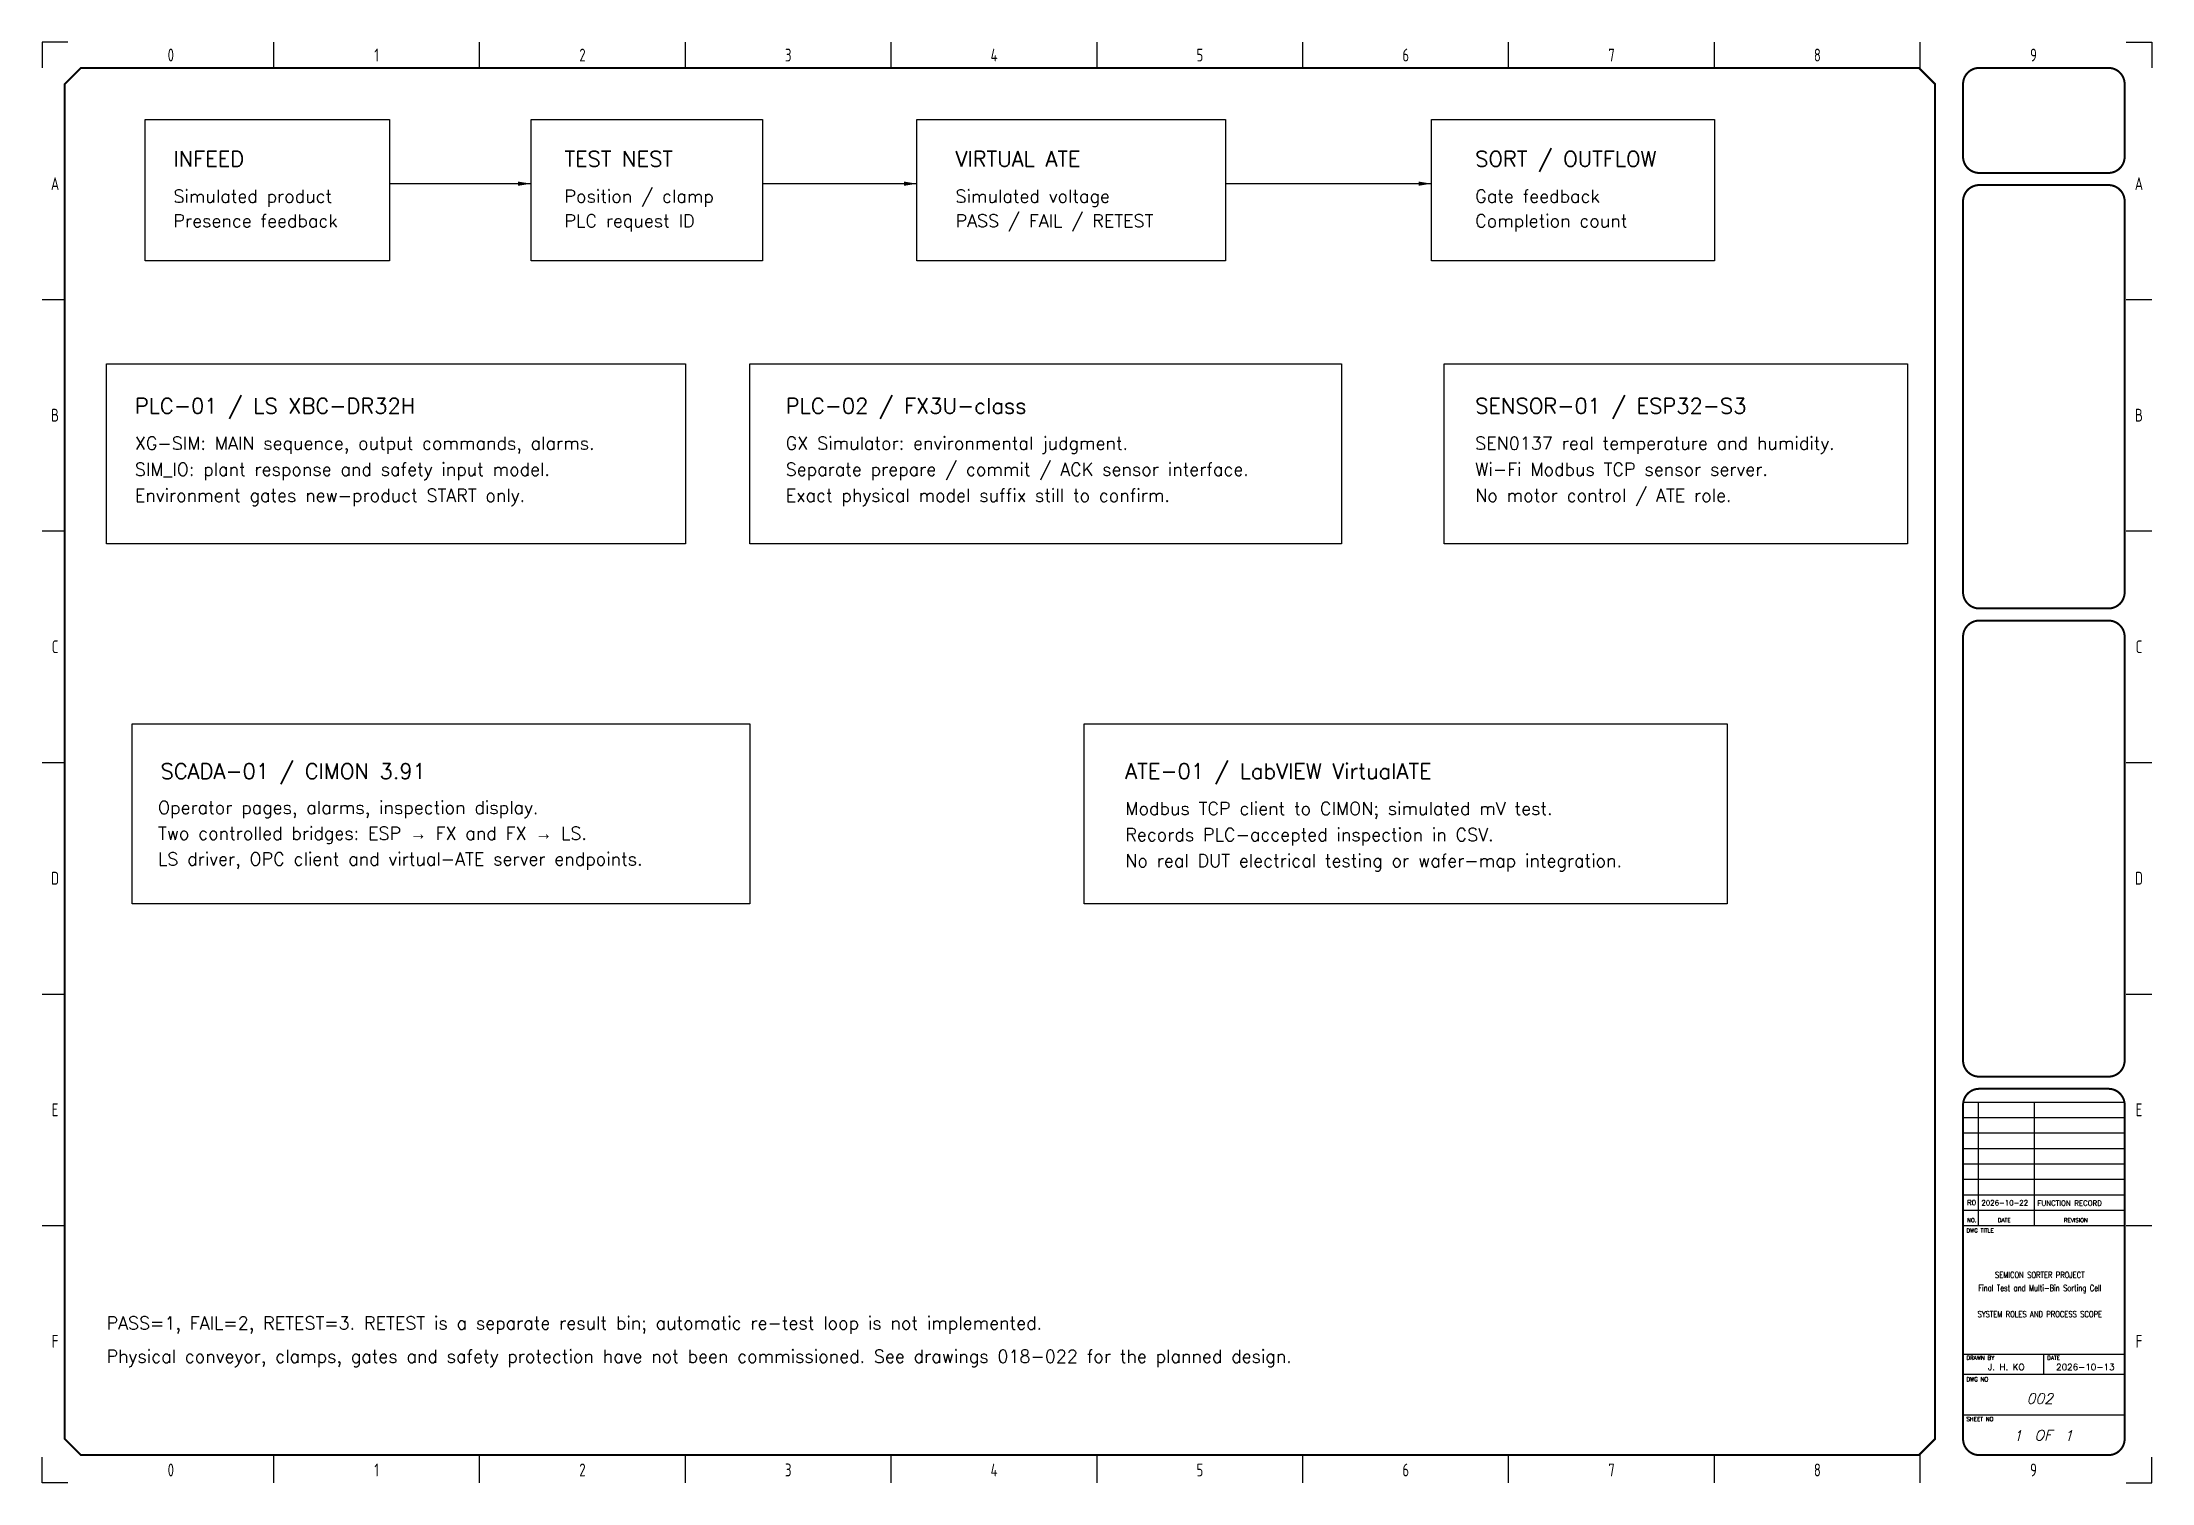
# Model space of a CAD drawing. Extents: x 5 to 415, y 5 to 285.
import ezdxf
from ezdxf.enums import TextEntityAlignment as Align

# ---------------------------------------------------------------- set-up
doc = ezdxf.new("R2010")
doc.units = 0
doc.header["$LTSCALE"] = 10
for name, color, linetype in [('SYMS', 7, 'Continuous'), ('TEXT', 7, 'Continuous'), ('TITLE', 7, 'Continuous'), ('Title blocks', 7, 'Continuous')]:
    doc.layers.add(name, color=color, linetype=linetype)
doc.styles.add('ISO8', font='ISO8.shx', dxfattribs={"width": 0.8})
doc.styles.add('ITALIC', font='ITALIC')
doc.styles.add('ROMANS', font='romans')
doc.dimstyles.get("Standard").update_dxf_attribs({"dimtxt": 0.18, "dimasz": 0.18, "dimexe": 0.18, "dimexo": 0.0625, "dimgap": 0.09, "dimtad": 0, "dimtih": 1, "dimtoh": 1, "dimdec": 4, "dimzin": 0, "dimdsep": 46, "dimtxsty": 'Standard', "dimcen": 0.09, "dimadec": 0, "dimazin": 0, "dimtfac": 1, "dimtdec": 4, "dimtofl": 0, "dimtmove": 0, "dimatfit": 3, "dimfxl": 1, "dimtolj": 1, "dimtzin": 0, "dimarcsym": 0})

# ---------------------------------------------------------------- blocks, each defined once
blk = doc.blocks.new('Title_blocks_A3')
at = {"layer": 'TITLE'}
for p, q in [((372.89, 276.86), (372.89, 259.33)), ((378.33, 79), (409.73, 79)), ((381.28, 79), (381.28, 55)), ((392.12, 79), (392.12, 55)), ((378.33, 76), (409.73, 76)), ((378.32, 73), (409.73, 73)), ((378.32, 70), (409.73, 70)), ((378.32, 67), (409.73, 67)), ((378.32, 64), (409.73, 64)), ((378.32, 61), (409.72, 61)), ((378.32, 58), (409.72, 58)), ((378.32, 55), (409.72, 55)), ((372.89, 13.53), (372.89, 37.81)), ((378.32, 30.02), (409.72, 30.02)), ((394.02, 26.1), (394.02, 30.02)), ((378.32, 26.1), (409.72, 26.1)), ((378.32, 18.24), (409.72, 18.24))]:
    blk.add_line(p, q, dxfattribs=at)
at = {"layer": 'TITLE', "const_width": 0.392}
blk.add_lwpolyline([(372.89, 13.53), (372.89, 276.86), (369.75, 280), (12.53, 280), (9.39, 276.86), (9.39, 13.53), (12.53, 10.39), (369.75, 10.39)], close=True, dxfattribs=at)
for points in [[(381.46, 280, 0.414214), (378.32, 276.86, 0.414214)], [(409.72, 276.86, 0.414214), (406.58, 280, 0.414214)], [(378.32, 262.73, 0.414214), (381.46, 259.59, 0.414214)], [(406.58, 259.59, 0.414214), (409.72, 262.73, 0.414214)], [(381.46, 257.23, 0.414214), (378.32, 254.09, 0.414214)], [(409.72, 254.09, 0.414214), (406.58, 257.23, 0.414214)], [(378.32, 178.08, 0.414214), (381.46, 174.94, 0.414214)], [(406.58, 174.94, 0.414214), (409.72, 178.08, 0.414214)], [(381.46, 172.58, 0.414214), (378.32, 169.44, 0.414214)], [(409.72, 169.44, 0.414214), (406.58, 172.58, 0.414214)], [(378.32, 87.08, 0.414214), (381.46, 83.94, 0.414214)], [(406.58, 83.94, 0.414214), (409.72, 87.08, 0.414214)], [(381.46, 81.58, 0.414214), (378.32, 78.44, 0.414214)], [(409.72, 78.44, 0.414214), (406.58, 81.58, 0.414214)], [(378.32, 13.53, 0.414214), (381.46, 10.39, 0.414214)], [(406.58, 10.39, 0.414214), (409.72, 13.53, 0.414214)]]:
    blk.add_lwpolyline(points, format="xyb", dxfattribs=at)
for points in [[(406.58, 280), (381.46, 280)], [(378.32, 276.86), (378.32, 262.73)], [(409.72, 276.86), (409.72, 262.73)], [(406.58, 259.59), (381.46, 259.59)], [(378.32, 254.09), (378.32, 178.08)], [(406.58, 257.23), (381.46, 257.23)], [(409.72, 254.09), (409.72, 178.08)], [(381.46, 174.94), (406.58, 174.94)], [(381.46, 172.58), (406.58, 172.58)], [(381.46, 83.94), (406.58, 83.94)], [(378.32, 78.44), (378.32, 13.53)], [(381.46, 81.58), (406.58, 81.58)], [(409.72, 78.44), (409.72, 13.53)], [(381.46, 10.39), (406.58, 10.39)]]:
    blk.add_lwpolyline(points, dxfattribs=at)
at = {"layer": 'TITLE', "color": 7, "const_width": 0.392}
for points in [[(378.32, 169.44), (378.32, 87.08)], [(409.72, 169.44), (409.72, 87.08)]]:
    blk.add_lwpolyline(points, dxfattribs=at)
at = {"layer": 'Title blocks', "color": 7}
for p, q in [((50, 280), (50, 285)), ((90, 280), (90, 285)), ((130, 280), (130, 285)), ((170, 280), (170, 285)), ((250, 280), (250, 285)), ((290, 280), (290, 285)), ((330, 280), (330, 285)), ((370, 280), (370, 285)), ((5, 235), (9.39, 235)), ((410, 235), (415, 235)), ((5, 190), (9.39, 190)), ((410, 190), (415, 190)), ((5, 100), (9.39, 100)), ((410, 100), (415, 100)), ((5, 55), (9.39, 55)), ((410, 55), (415, 55)), ((50, 5), (50, 10.39)), ((90, 5), (90, 10.39)), ((130, 5), (130, 10.39)), ((170, 5), (170, 10.39)), ((250, 5), (250, 10.39)), ((290, 5), (290, 10.39)), ((330, 5), (330, 10.39)), ((370, 5), (370, 10.64))]:
    blk.add_line(p, q, dxfattribs=at)
at = {"layer": 'Title blocks', "color": 2}
for p, q in [((210, 280), (210, 285)), ((5, 145), (9.39, 145)), ((410, 145), (415, 145)), ((210, 5), (210, 10.39))]:
    blk.add_line(p, q, dxfattribs=at)
at = {"layer": 'Title blocks'}
for points in [[(10, 285), (5, 285), (5, 280)], [(410, 285), (415, 285), (415, 280)], [(10, 5), (5, 5), (5, 10)], [(410, 5), (415, 5), (415, 10)]]:
    blk.add_lwpolyline(points, dxfattribs=at)
at = {"layer": 'TITLE', "color": 1, "style": 'ROMANS'}
for s, p in [('DWG TITLE', (378.97, 53.64)), ('DRAWN BY', (378.97, 28.91)), ('DATE', (394.67, 28.91)), ('DWG NO', (378.97, 24.72)), ('SHEET NO', (378.97, 17))]:
    blk.add_text(s, height=0.785, dxfattribs=at).set_placement(p)
at = {"layer": 'TITLE', "color": 1}
for s, height, style, p in [('NO.', 0.785, 'ROMANS', (380.02, 56.04)), ('DATE', 0.785, 'ROMANS', (386.32, 56.04)), ('REVISION', 0.785, 'ROMANS', (400.23, 56.04)), ('OF', 2, 'ITALIC', (393.89, 14.25))]:
    blk.add_text(s, height=height, dxfattribs=dict(at, style=style)).set_placement(p, align=Align.MIDDLE)
at = {"layer": 'TITLE', "color": 1, "style": 'ROMANS', "width": 0.8}
for tag, p in [('TITLE#1', (393.23, 44.81)), ('TITLE#2', (393.23, 42.27)), ('TITLE#3', (393.23, 39.73)), ('TITLE#4', (393.23, 37.18))]:
    blk.add_attdef(tag, text='', height=1.2, dxfattribs=at).set_placement(p, align=Align.CENTER)
at = {"layer": 'TITLE', "color": 1}
for tag, p, height, style in [('DRAWNBY', (383.14, 26.88), 1.25, 'ROMANS'), ('DATE', (396.4, 26.88), 1.25, 'ROMANS'), ('SHTS', (397.95, 13.15), 2, 'ITALIC')]:
    blk.add_attdef(tag, p, '', height=height, dxfattribs=dict(at, style=style))
at = {"layer": 'TITLE', "color": 1, "style": 'ITALIC'}
blk.add_attdef('DWG#', text='', height=2, dxfattribs=at).set_placement((393.23, 20.38), align=Align.CENTER)
blk.add_attdef('SH#', text='', height=2, dxfattribs=at).set_placement((389.77, 13.15), align=Align.RIGHT)
at = {"layer": 'TITLE', "color": 7, "flags": 9}
blk.add_attdef('WD_TB', (381.46, 10.39), '', height=1.57, dxfattribs=at)
at = {"layer": 'Title blocks', "style": 'ISO8', "width": 0.8}
for s, p in [('0', (30, 282.5)), ('1', (70, 282.5)), ('2', (110, 282.5)), ('3', (150, 282.5)), ('4', (190, 282.5)), ('5', (230, 282.5)), ('6', (270, 282.5)), ('7', (310, 282.5)), ('8', (350, 282.5)), ('9', (392, 282.5)), ('A', (7.5, 257.5)), ('A', (412.5, 257.5)), ('B', (7.5, 212.5)), ('B', (412.5, 212.5)), ('C', (7.5, 167.5)), ('C', (412.5, 167.5)), ('D', (7.5, 122.5)), ('D', (412.5, 122.5)), ('E', (7.5, 77.5)), ('E', (412.5, 77.5)), ('F', (7.5, 32.5)), ('F', (412.5, 32.5)), ('0', (30, 7.5)), ('1', (70, 7.5)), ('2', (110, 7.5)), ('3', (150, 7.5)), ('4', (190, 7.5)), ('5', (230, 7.5)), ('6', (270, 7.5)), ('7', (310, 7.5)), ('8', (350, 7.5)), ('9', (392, 7.5))]:
    blk.add_text(s, height=2.5, dxfattribs=at).set_placement(p, align=Align.MIDDLE)

msp = doc.modelspace()

# ---------------------------------------------------------------- linework, layer by layer
for points in [[(25, 270), (72.5, 270), (72.5, 242.5), (25, 242.5)], [(100, 270), (145, 270), (145, 242.5), (100, 242.5)], [(175, 270), (235, 270), (235, 242.5), (175, 242.5)], [(275, 270), (330, 270), (330, 242.5), (275, 242.5)], [(17.5, 222.5), (130, 222.5), (130, 187.5), (17.5, 187.5)], [(142.5, 222.5), (257.5, 222.5), (257.5, 187.5), (142.5, 187.5)], [(277.5, 222.5), (367.5, 222.5), (367.5, 187.5), (277.5, 187.5)], [(22.5, 152.5), (142.5, 152.5), (142.5, 117.5), (22.5, 117.5)], [(207.5, 152.5), (332.5, 152.5), (332.5, 117.5), (207.5, 117.5)]]:
    msp.add_lwpolyline(points, close=True)

# ---------------------------------------------------------------- block references
at = {"layer": 'SYMS'}
msp.add_blockref('Title_blocks_A3', (0, 0), dxfattribs=at).add_auto_attribs({'TITLE#1': 'SEMICON SORTER PROJECT', 'DATE': '2026-10-13', 'DRAWNBY': 'J. H. KO', 'SH#': '1', 'TITLE#2': 'Final Test and Multi-Bin Sorting Cell', 'TITLE#4': 'SYSTEM ROLES AND PROCESS SCOPE', 'DWG#': '002', 'SHTS': '1'})

# ---------------------------------------------------------------- texts
at = {"char_height": 2.5, "attachment_point": 1, "style": 'ROMANS'}
for s, insert, width in [('Operator pages, alarms, inspection display.', (27.5, 137.5), 87.875), ('Two controlled bridges: ESP {\\fGulim|b0|i0|c129|p50;→} FX and FX {\\fGulim|b0|i0|c129|p50;→} LS.', (27.5, 132.5), 107.125), ('LS driver, OPC client and virtual-ATE server endpoints.', (27.5, 127.5), 113.25), ('Physical conveyor, clamps, gates and safety protection have not been commissioned. See drawings 018-022 for the planned design.', (17.5, 30.83), 281.4891)]:
    msp.add_mtext(s, dxfattribs=dict(at, insert=insert, width=width))
at = {"insert": (379.1, 59.96), "char_height": 1, "attachment_point": 1}
msp.add_mtext_dynamic_manual_height_columns('{\\Fromans|c129;R0}', width=2.5, gutter_width=12.5, heights=[0], dxfattribs=at)
at = {"char_height": 1, "width": 22.575, "attachment_point": 1}
for s, insert in [('{\\Fromans|c129;2026-10-22}', (381.88, 59.93)), ('{\\Fromans|c0;FUNCTION RECORD}', (392.77, 59.86))]:
    msp.add_mtext(s, dxfattribs=dict(at, insert=insert))
at = {"layer": 'TEXT', "style": 'ROMANS'}
for s, height, p in [('INFEED', 3, (30.5, 260.81)), ('TEST NEST', 3, (106.5, 260.81)), ('VIRTUAL ATE', 3, (182.5, 260.81)), ('SORT / OUTFLOW', 3, (283.5, 260.81)), ('Simulated product', 2.5, (30.5, 253.81)), ('Position / clamp', 2.5, (106.5, 253.81)), ('Simulated voltage', 2.5, (182.5, 253.81)), ('Gate feedback', 2.5, (283.5, 253.81)), ('Presence feedback', 2.5, (30.5, 249.03)), ('PLC request ID', 2.5, (106.5, 249.03)), ('PASS / FAIL / RETEST', 2.5, (182.5, 249.03)), ('Completion count', 2.5, (283.5, 249.03)), ('PLC-01 / LS XBC-DR32H', 3, (23, 212.81)), ('PLC-02 / FX3U-class', 3, (149.5, 212.81)), ('SENSOR-01 / ESP32-S3', 3, (283.5, 212.81)), ('XG-SIM: MAIN sequence, output commands, alarms.', 2.5, (23, 205.81)), ('GX Simulator: environmental judgment.', 2.5, (149.5, 205.81)), ('SEN0137 real temperature and humidity.', 2.5, (283.5, 205.81)), ('SIM_IO: plant response and safety input model.', 2.5, (23, 200.73)), ('Separate prepare / commit / ACK sensor interface.', 2.5, (149.5, 200.73)), ('Wi-Fi Modbus TCP sensor server.', 2.5, (283.5, 200.73)), ('Environment gates new-product START only.', 2.5, (23, 195.66)), ('Exact physical model suffix still to confirm.', 2.5, (149.5, 195.66)), ('No motor control / ATE role.', 2.5, (283.5, 195.66)), ('SCADA-01 / CIMON 3.91', 3, (28, 141.81)), ('ATE-01 / LabVIEW VirtualATE', 3, (215.5, 141.81)), ('Modbus TCP client to CIMON; simulated mV test.', 2.5, (215.5, 134.81)), ('Records PLC-accepted inspection in CSV.', 2.5, (215.5, 129.73)), ('No real DUT electrical testing or wafer-map integration.', 2.5, (215.5, 124.66)), ('PASS=1, FAIL=2, RETEST=3. RETEST is a separate result bin; automatic re-test loop is not implemented.', 2.5, (17.5, 34.81))]:
    msp.add_text(s, height=height, dxfattribs=at).set_placement(p)

# ---------------------------------------------------------------- leaders
for points in [[(100, 257.5), (72.5, 257.5)], [(175, 257.5), (145, 257.5)], [(275, 257.5), (235, 257.5)]]:
    msp.add_leader(points, dimstyle='Standard', override={"dimtxt": 2.5, "dimasz": 2.5, "dimexe": 1.25, "dimexo": 0.625, "dimgap": 0.625, "dimtad": 1, "dimtih": 0, "dimtoh": 0, "dimdec": 2, "dimzin": 8, "dimdsep": 44, "dimcen": 2.5, "dimtdec": 2, "dimtofl": 1, "dimtolj": 0, "dimtzin": 8})

doc.saveas('drawing.dxf')
